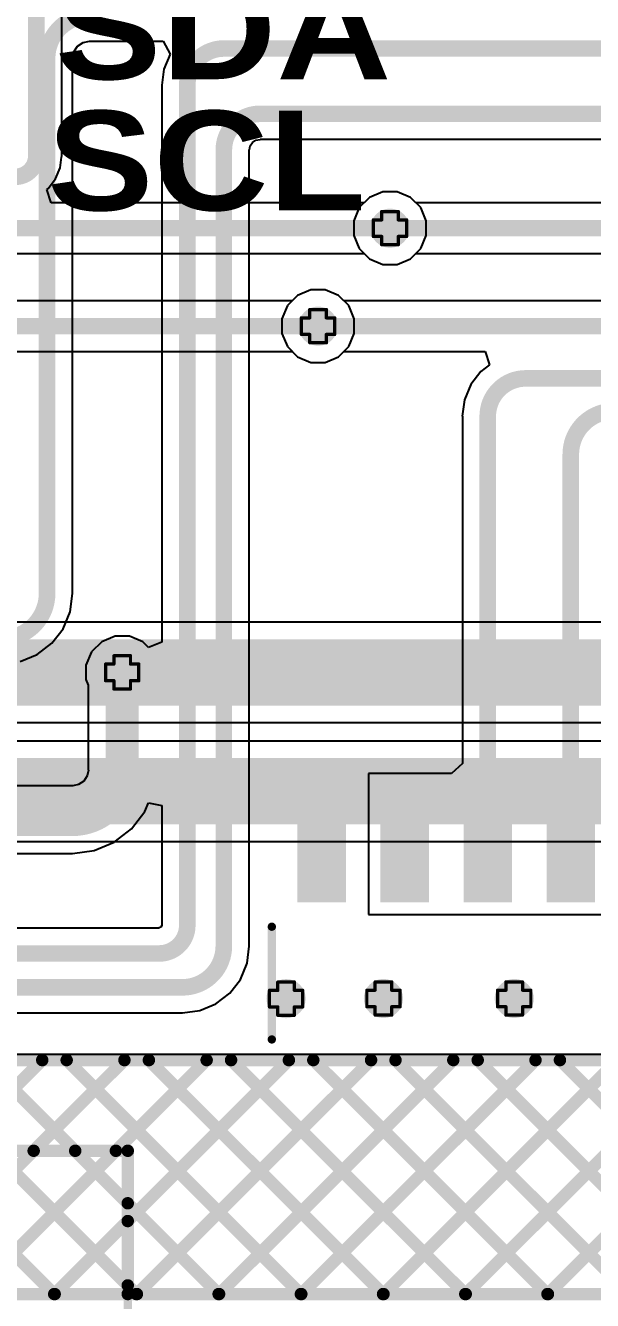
# Model space of a CAD drawing. Header units: inches. Extents: x -0.1 to 10.2, y 0 to 6.5.
# Drawn here: x 1.536 to 1.878, y 2.83 to 3.599 of the extents above; entities that cross this region are included whole.
import ezdxf

# ---------------------------------------------------------------- set-up
doc = ezdxf.new("R2010")
doc.units = ezdxf.units.IN
doc.header["$MEASUREMENT"] = 0
for name, color, linetype in [('Bottom Layer', 5, 'Continuous'), ('Bottom Overlay', 54, 'Continuous'), ('Drill Drawing', 1, 'Continuous'), ('Top Layer', 1, 'Continuous'), ('Top Overlay', 2, 'Continuous'), ('Top Paste', 8, 'Continuous'), ('Top Solder', 216, 'Continuous'), ('Via Holes', 16, 'Continuous')]:
    doc.layers.add(name, color=color, linetype=linetype)
doc.styles.add('Arial Black_Bold', font='', dxfattribs={"height": 0.2})
doc.styles.get('Arial Black_Bold').set_extended_font_data('Arial Black', bold=True)

# ---------------------------------------------------------------- blocks, each defined once
blk = doc.blocks.new('SOIC_16_300____12')
at = {"layer": 'Top Layer'}
for points in [[(-0.22441, -0.01319), (-0.15945, -0.01319), (-0.15945, -0.03681), (-0.22441, -0.03681)], [(-0.22441, -0.06319), (-0.15945, -0.06319), (-0.15945, -0.08681), (-0.22441, -0.08681)], [(-0.22441, -0.11319), (-0.15945, -0.11319), (-0.15945, -0.13681), (-0.22441, -0.13681)], [(-0.22441, -0.16319), (-0.15945, -0.16319), (-0.15945, -0.18681), (-0.22441, -0.18681)]]:
    blk.add_hatch(color=1, dxfattribs=at).paths.add_polyline_path(points)
at = {"layer": 'Top Paste'}
for points in [[(-0.22441, -0.01319), (-0.15945, -0.01319), (-0.15945, -0.03681), (-0.22441, -0.03681)], [(-0.22441, -0.06319), (-0.15945, -0.06319), (-0.15945, -0.08681), (-0.22441, -0.08681)], [(-0.22441, -0.11319), (-0.15945, -0.11319), (-0.15945, -0.13681), (-0.22441, -0.13681)], [(-0.22441, -0.16319), (-0.15945, -0.16319), (-0.15945, -0.18681), (-0.22441, -0.18681)]]:
    blk.add_hatch(color=8, dxfattribs=at).paths.add_polyline_path(points)
at = {"layer": 'Top Solder'}
for points in [[(-0.22717, -0.01043), (-0.15669, -0.01043), (-0.15669, -0.03957), (-0.22717, -0.03957)], [(-0.22717, -0.06043), (-0.15669, -0.06043), (-0.15669, -0.08957), (-0.22717, -0.08957)], [(-0.22717, -0.11043), (-0.15669, -0.11043), (-0.15669, -0.13957), (-0.22717, -0.13957)], [(-0.22717, -0.16043), (-0.15669, -0.16043), (-0.15669, -0.18957), (-0.22717, -0.18957)]]:
    blk.add_hatch(color=216, dxfattribs=at).paths.add_polyline_path(points)
blk = doc.blocks.new('X9555WV_2_12_6TV01_B_56')
at = {"layer": 'Bottom Overlay'}
for points in [[(-0.755, -0.188, 0.005, 0.005, 0), (-0.755, 0.17323, 0.005, 0.005, 0)], [(0.755, 0.17323, 0.005, 0.005, 0), (-0.755, 0.17323, 0.005, 0.005, 0)]]:
    blk.add_lwpolyline(points, format="xyseb", dxfattribs=at)
blk.add_lwpolyline([(-0.75625, 0.17323, 0.0025, 0.0025, 1), (-0.75375, 0.17323, 0.0025, 0.0025, 1)], format="xyseb", close=True, dxfattribs=at)
blk.add_lwpolyline([(-0.75625, 0.17323, 0.0025, 0.0025, 1), (-0.75375, 0.17323, 0.0025, 0.0025, 1)], format="xyseb", close=True, dxfattribs=at)

msp = doc.modelspace()

# ---------------------------------------------------------------- hatches: boundary and pattern name
at = {"layer": 'Bottom Layer'}
h = msp.add_hatch(color=5, dxfattribs=at)
edge = h.paths.add_edge_path()
edge.add_arc((1.75591, 3.47638), 0.01181, 0, 360)
h = msp.add_hatch(color=5, dxfattribs=at)
edge = h.paths.add_edge_path()
edge.add_arc((1.7126, 3.41732), 0.01181, 0, 360)
h = msp.add_hatch(color=5, dxfattribs=at)
edge = h.paths.add_edge_path()
edge.add_arc((1.59468, 3.20866), 0.01181, 0, 360)
h = msp.add_hatch(color=5, dxfattribs=at)
edge = h.paths.add_edge_path()
edge.add_arc((1.69336, 3.01204), 0.01181, 0, 360)
h = msp.add_hatch(color=5, dxfattribs=at)
edge = h.paths.add_edge_path()
edge.add_arc((1.75197, 3.01213), 0.01181, 0, 360)
h = msp.add_hatch(color=5, dxfattribs=at)
edge = h.paths.add_edge_path()
edge.add_arc((1.83071, 3.01213), 0.01181, 0, 360)
at = {"layer": 'Top Layer'}
h = msp.add_hatch(color=1, dxfattribs=at)
edge = h.paths.add_edge_path()
edge.add_arc((1.75591, 3.47638), 0.01181, 0, 360)
h = msp.add_hatch(color=1, dxfattribs=at)
edge = h.paths.add_edge_path()
edge.add_arc((1.7126, 3.41732), 0.01181, 0, 360)
h = msp.add_hatch(color=1, dxfattribs=at)
edge = h.paths.add_edge_path()
edge.add_arc((1.59468, 3.20866), 0.01181, 0, 360)
h = msp.add_hatch(color=1, dxfattribs=at)
edge = h.paths.add_edge_path()
edge.add_arc((1.69336, 3.01204), 0.01181, 0, 360)
h = msp.add_hatch(color=1, dxfattribs=at)
edge = h.paths.add_edge_path()
edge.add_arc((1.75197, 3.01213), 0.01181, 0, 360)
h = msp.add_hatch(color=1, dxfattribs=at)
edge = h.paths.add_edge_path()
edge.add_arc((1.83071, 3.01213), 0.01181, 0, 360)
at = {"layer": 'Via Holes'}
h = msp.add_hatch(color=7, dxfattribs=at)
edge = h.paths.add_edge_path()
edge.add_arc((1.75591, 3.47638), 0.00591, 0, 360)
h = msp.add_hatch(color=7, dxfattribs=at)
edge = h.paths.add_edge_path()
edge.add_arc((1.7126, 3.41732), 0.00591, 0, 360)
h = msp.add_hatch(color=7, dxfattribs=at)
edge = h.paths.add_edge_path()
edge.add_arc((1.59468, 3.20866), 0.00591, 0, 360)
h = msp.add_hatch(color=7, dxfattribs=at)
edge = h.paths.add_edge_path()
edge.add_arc((1.69336, 3.01204), 0.00591, 0, 360)
h = msp.add_hatch(color=7, dxfattribs=at)
edge = h.paths.add_edge_path()
edge.add_arc((1.75197, 3.01213), 0.00591, 0, 360)
h = msp.add_hatch(color=7, dxfattribs=at)
edge = h.paths.add_edge_path()
edge.add_arc((1.83071, 3.01213), 0.00591, 0, 360)

# ---------------------------------------------------------------- linework, layer by layer
at = {"layer": 'Bottom Layer'}
for p, q in [((1.55829, 3.52), (1.55829, 3.70835)), ((1.55813, 3.51918), (1.55829, 3.52)), ((1.5545, 3.50604), (1.55729, 3.51277)), ((1.55729, 3.51277), (1.55813, 3.51918)), ((1.55006, 3.50026), (1.5545, 3.50604)), ((1.5493, 3.49967), (1.55006, 3.50026)), ((1.55201, 3.49167), (1.5493, 3.49967)), ((1.75157, 3.49819), (1.74355, 3.49487)), ((1.76024, 3.49819), (1.75157, 3.49819)), ((1.76826, 3.49487), (1.76024, 3.49819)), ((1.74035, 3.49167), (1.55201, 3.49167)), ((1.74355, 3.49487), (1.74035, 3.49167)), ((1.7744, 3.48873), (1.76826, 3.49487)), ((1.77772, 3.48072), (1.7744, 3.48873)), ((1.77772, 3.47204), (1.77772, 3.48072)), ((1.7744, 3.46402), (1.77772, 3.47204)), ((1.47348, 3.46108), (1.74035, 3.46108)), ((1.74035, 3.46108), (1.74355, 3.45789)), ((1.74355, 3.45789), (1.75157, 3.45457)), ((1.76024, 3.45457), (1.76826, 3.45789)), ((1.76826, 3.45789), (1.7744, 3.46402)), ((1.75157, 3.45457), (1.76024, 3.45457)), ((1.70024, 3.43581), (1.69705, 3.43262)), ((1.70826, 3.43913), (1.70024, 3.43581)), ((1.71694, 3.43913), (1.70826, 3.43913)), ((1.72495, 3.43581), (1.71694, 3.43913)), ((1.73109, 3.42968), (1.72495, 3.43581)), ((1.69705, 3.43262), (1.42892, 3.43262)), ((1.73441, 3.42166), (1.73109, 3.42968)), ((1.73441, 3.41298), (1.73441, 3.42166)), ((1.73109, 3.40497), (1.73441, 3.41298)), ((1.72495, 3.39883), (1.73109, 3.40497)), ((1.42892, 3.40203), (1.69705, 3.40203)), ((1.69705, 3.40203), (1.70024, 3.39883)), ((1.70024, 3.39883), (1.70826, 3.39551)), ((1.71694, 3.39551), (1.72495, 3.39883)), ((1.70826, 3.39551), (1.71694, 3.39551)), ((2.16685, 3.23892), (1.43035, 3.23892)), ((1.43035, 3.1784), (2.14567, 3.1784)), ((4.54456, 3.16726), (1.15923, 3.16726)), ((1.15923, 3.10674), (4.54456, 3.10674)), ((4.54592, 2.97828), (0.01529, 2.97828))]:
    msp.add_line(p, q, dxfattribs=at)
for points in [[(1.543, 3.52, 0.01, 0.01, 0), (1.543, 3.71403, 0.01, 0.01, 0)], [(1.543, 3.52, 0.01, 0.01, -0.414214), (1.53032, 3.50732, 0.01, 0.01, 0)], [(1.47348, 3.47638, 0.01, 0.01, 0), (1.75591, 3.47638, 0.01, 0.01, 0)], [(1.42892, 3.41732, 0.01, 0.01, 0), (1.7126, 3.41732, 0.01, 0.01, 0)], [(1.43035, 3.20866, 0.04, 0.04, 0), (1.59468, 3.20866, 0.04, 0.04, 0)], [(1.59468, 3.20866, 0.04, 0.04, 0), (2.11661, 3.20866, 0.04, 0.04, 0)], [(1.15923, 3.137, 0.04, 0.04, 0), (4.54456, 3.137, 0.04, 0.04, 0)]]:
    msp.add_lwpolyline(points, format="xyseb", dxfattribs=at)
for points in [[(1.5405, 3.52, 0.005, 0.005, 1), (1.5455, 3.52, 0.005, 0.005, 1)], [(1.5405, 3.52, 0.005, 0.005, 1), (1.5455, 3.52, 0.005, 0.005, 1)], [(1.75341, 3.47638, 0.005, 0.005, 1), (1.75841, 3.47638, 0.005, 0.005, 1)], [(1.7101, 3.41732, 0.005, 0.005, 1), (1.7151, 3.41732, 0.005, 0.005, 1)], [(1.58468, 3.20866, 0.02, 0.02, 1), (1.60468, 3.20866, 0.02, 0.02, 1)], [(1.58468, 3.20866, 0.02, 0.02, 1), (1.60468, 3.20866, 0.02, 0.02, 1)]]:
    msp.add_lwpolyline(points, format="xyseb", close=True, dxfattribs=at)
at = {"layer": 'Bottom Overlay'}
for points in [[(0.02014, 2.975, 0.0075, 0.0075, 0), (4.53992, 2.975, 0.0075, 0.0075, 0)], [(1.49189, 2.92035, 0.0075, 0.0075, 0), (1.54653, 2.975, 0.0075, 0.0075, 0)], [(1.51174, 2.975, 0.0075, 0.0075, 0), (1.56639, 2.92035, 0.0075, 0.0075, 0)], [(1.54138, 2.92035, 0.0075, 0.0075, 0), (1.59603, 2.975, 0.0075, 0.0075, 0)], [(1.56124, 2.975, 0.0075, 0.0075, 0), (1.70224, 2.834, 0.0075, 0.0075, 0)], [(1.59088, 2.92035, 0.0075, 0.0075, 0), (1.64553, 2.975, 0.0075, 0.0075, 0)], [(1.59803, 2.878, 0.0075, 0.0075, 0), (1.69502, 2.975, 0.0075, 0.0075, 0)], [(1.60352, 2.834, 0.0075, 0.0075, 0), (1.74452, 2.975, 0.0075, 0.0075, 0)], [(1.61074, 2.975, 0.0075, 0.0075, 0), (1.75174, 2.834, 0.0075, 0.0075, 0)], [(1.65302, 2.834, 0.0075, 0.0075, 0), (1.79402, 2.975, 0.0075, 0.0075, 0)], [(1.66024, 2.975, 0.0075, 0.0075, 0), (1.80124, 2.834, 0.0075, 0.0075, 0)], [(1.70252, 2.834, 0.0075, 0.0075, 0), (1.84352, 2.975, 0.0075, 0.0075, 0)], [(1.70973, 2.975, 0.0075, 0.0075, 0), (1.85073, 2.834, 0.0075, 0.0075, 0)], [(1.75201, 2.834, 0.0075, 0.0075, 0), (1.89301, 2.975, 0.0075, 0.0075, 0)], [(1.75923, 2.975, 0.0075, 0.0075, 0), (1.90023, 2.834, 0.0075, 0.0075, 0)], [(1.80151, 2.834, 0.0075, 0.0075, 0), (1.94251, 2.975, 0.0075, 0.0075, 0)], [(1.80873, 2.975, 0.0075, 0.0075, 0), (1.94973, 2.834, 0.0075, 0.0075, 0)], [(1.85101, 2.834, 0.0075, 0.0075, 0), (1.99201, 2.975, 0.0075, 0.0075, 0)], [(1.85823, 2.975, 0.0075, 0.0075, 0), (1.99923, 2.834, 0.0075, 0.0075, 0)], [(1.2368, 2.92035, 0.0075, 0.0075, 0), (1.59803, 2.92035, 0.0075, 0.0075, 0)], [(1.2368, 2.92035, 0.0075, 0.0075, 0), (1.59803, 2.92035, 0.0075, 0.0075, 0)], [(1.59803, 2.834, 0.0075, 0.0075, 0), (1.59803, 2.92035, 0.0075, 0.0075, 0)], [(1.59803, 2.834, 0.0075, 0.0075, 0), (1.59803, 2.92035, 0.0075, 0.0075, 0)], [(1.59803, 2.88872, 0.0075, 0.0075, 0), (1.65274, 2.834, 0.0075, 0.0075, 0)], [(1.59803, 2.83922, 0.0075, 0.0075, 0), (1.60325, 2.834, 0.0075, 0.0075, 0)], [(1.59803, 2.834, 0.0075, 0.0075, 0), (2.18168, 2.834, 0.0075, 0.0075, 0)]]:
    msp.add_lwpolyline(points, format="xyseb", dxfattribs=at)
for points in [[(1.54466, 2.975, 0.00375, 0.00375, 1), (1.54841, 2.975, 0.00375, 0.00375, 1)], [(1.55937, 2.975, 0.00375, 0.00375, 1), (1.56312, 2.975, 0.00375, 0.00375, 1)], [(1.59415, 2.975, 0.00375, 0.00375, 1), (1.5979, 2.975, 0.00375, 0.00375, 1)], [(1.60886, 2.975, 0.00375, 0.00375, 1), (1.61261, 2.975, 0.00375, 0.00375, 1)], [(1.64365, 2.975, 0.00375, 0.00375, 1), (1.6474, 2.975, 0.00375, 0.00375, 1)], [(1.65836, 2.975, 0.00375, 0.00375, 1), (1.66211, 2.975, 0.00375, 0.00375, 1)], [(1.69315, 2.975, 0.00375, 0.00375, 1), (1.6969, 2.975, 0.00375, 0.00375, 1)], [(1.70786, 2.975, 0.00375, 0.00375, 1), (1.71161, 2.975, 0.00375, 0.00375, 1)], [(1.74265, 2.975, 0.00375, 0.00375, 1), (1.7464, 2.975, 0.00375, 0.00375, 1)], [(1.75736, 2.975, 0.00375, 0.00375, 1), (1.76111, 2.975, 0.00375, 0.00375, 1)], [(1.79214, 2.975, 0.00375, 0.00375, 1), (1.79589, 2.975, 0.00375, 0.00375, 1)], [(1.80685, 2.975, 0.00375, 0.00375, 1), (1.8106, 2.975, 0.00375, 0.00375, 1)], [(1.84164, 2.975, 0.00375, 0.00375, 1), (1.84539, 2.975, 0.00375, 0.00375, 1)], [(1.85635, 2.975, 0.00375, 0.00375, 1), (1.8601, 2.975, 0.00375, 0.00375, 1)], [(1.53951, 2.92035, 0.00375, 0.00375, 1), (1.54326, 2.92035, 0.00375, 0.00375, 1)], [(1.56452, 2.92035, 0.00375, 0.00375, 1), (1.56827, 2.92035, 0.00375, 0.00375, 1)], [(1.58901, 2.92035, 0.00375, 0.00375, 1), (1.59276, 2.92035, 0.00375, 0.00375, 1)], [(1.59615, 2.92035, 0.00375, 0.00375, 1), (1.5999, 2.92035, 0.00375, 0.00375, 1)], [(1.59615, 2.92035, 0.00375, 0.00375, 1), (1.5999, 2.92035, 0.00375, 0.00375, 1)], [(1.59615, 2.92035, 0.00375, 0.00375, 1), (1.5999, 2.92035, 0.00375, 0.00375, 1)], [(1.59615, 2.92035, 0.00375, 0.00375, 1), (1.5999, 2.92035, 0.00375, 0.00375, 1)], [(1.59615, 2.88872, 0.00375, 0.00375, 1), (1.5999, 2.88872, 0.00375, 0.00375, 1)], [(1.59615, 2.878, 0.00375, 0.00375, 1), (1.5999, 2.878, 0.00375, 0.00375, 1)], [(1.59615, 2.83922, 0.00375, 0.00375, 1), (1.5999, 2.83922, 0.00375, 0.00375, 1)], [(1.59615, 2.834, 0.00375, 0.00375, 1), (1.5999, 2.834, 0.00375, 0.00375, 1)], [(1.59615, 2.834, 0.00375, 0.00375, 1), (1.5999, 2.834, 0.00375, 0.00375, 1)], [(1.59615, 2.834, 0.00375, 0.00375, 1), (1.5999, 2.834, 0.00375, 0.00375, 1)], [(1.60137, 2.834, 0.00375, 0.00375, 1), (1.60512, 2.834, 0.00375, 0.00375, 1)], [(1.60165, 2.834, 0.00375, 0.00375, 1), (1.6054, 2.834, 0.00375, 0.00375, 1)], [(1.65087, 2.834, 0.00375, 0.00375, 1), (1.65462, 2.834, 0.00375, 0.00375, 1)], [(1.65114, 2.834, 0.00375, 0.00375, 1), (1.65489, 2.834, 0.00375, 0.00375, 1)], [(1.70037, 2.834, 0.00375, 0.00375, 1), (1.70412, 2.834, 0.00375, 0.00375, 1)], [(1.70064, 2.834, 0.00375, 0.00375, 1), (1.70439, 2.834, 0.00375, 0.00375, 1)], [(1.74986, 2.834, 0.00375, 0.00375, 1), (1.75361, 2.834, 0.00375, 0.00375, 1)], [(1.75014, 2.834, 0.00375, 0.00375, 1), (1.75389, 2.834, 0.00375, 0.00375, 1)], [(1.79936, 2.834, 0.00375, 0.00375, 1), (1.80311, 2.834, 0.00375, 0.00375, 1)], [(1.79964, 2.834, 0.00375, 0.00375, 1), (1.80339, 2.834, 0.00375, 0.00375, 1)], [(1.84886, 2.834, 0.00375, 0.00375, 1), (1.85261, 2.834, 0.00375, 0.00375, 1)], [(1.84913, 2.834, 0.00375, 0.00375, 1), (1.85288, 2.834, 0.00375, 0.00375, 1)]]:
    msp.add_lwpolyline(points, format="xyseb", close=True, dxfattribs=at)
at = {"layer": 'Drill Drawing'}
for points in [[(1.74591, 3.47138, 0.002, 0.002, 0), (1.74591, 3.48138, 0.002, 0.002, 0)], [(1.74591, 3.48138, 0.002, 0.002, 0), (1.75091, 3.48138, 0.002, 0.002, 0)], [(1.75091, 3.48138, 0.002, 0.002, 0), (1.75091, 3.48638, 0.002, 0.002, 0)], [(1.75091, 3.48638, 0.002, 0.002, 0), (1.76091, 3.48638, 0.002, 0.002, 0)], [(1.76091, 3.48138, 0.002, 0.002, 0), (1.76091, 3.48638, 0.002, 0.002, 0)], [(1.76091, 3.48138, 0.002, 0.002, 0), (1.76591, 3.48138, 0.002, 0.002, 0)], [(1.76591, 3.47138, 0.002, 0.002, 0), (1.76591, 3.48138, 0.002, 0.002, 0)], [(1.74591, 3.47138, 0.002, 0.002, 0), (1.75091, 3.47138, 0.002, 0.002, 0)], [(1.75091, 3.46638, 0.002, 0.002, 0), (1.75091, 3.47138, 0.002, 0.002, 0)], [(1.75091, 3.46638, 0.002, 0.002, 0), (1.76091, 3.46638, 0.002, 0.002, 0)], [(1.76091, 3.47138, 0.002, 0.002, 0), (1.76591, 3.47138, 0.002, 0.002, 0)], [(1.76091, 3.46638, 0.002, 0.002, 0), (1.76091, 3.47138, 0.002, 0.002, 0)], [(1.7076, 3.42232, 0.002, 0.002, 0), (1.7076, 3.42732, 0.002, 0.002, 0)], [(1.7076, 3.42732, 0.002, 0.002, 0), (1.7176, 3.42732, 0.002, 0.002, 0)], [(1.7176, 3.42232, 0.002, 0.002, 0), (1.7176, 3.42732, 0.002, 0.002, 0)], [(1.7026, 3.41232, 0.002, 0.002, 0), (1.7026, 3.42232, 0.002, 0.002, 0)], [(1.7026, 3.42232, 0.002, 0.002, 0), (1.7076, 3.42232, 0.002, 0.002, 0)], [(1.7176, 3.42232, 0.002, 0.002, 0), (1.7226, 3.42232, 0.002, 0.002, 0)], [(1.7226, 3.41232, 0.002, 0.002, 0), (1.7226, 3.42232, 0.002, 0.002, 0)], [(1.7026, 3.41232, 0.002, 0.002, 0), (1.7076, 3.41232, 0.002, 0.002, 0)], [(1.7076, 3.40732, 0.002, 0.002, 0), (1.7076, 3.41232, 0.002, 0.002, 0)], [(1.7176, 3.41232, 0.002, 0.002, 0), (1.7226, 3.41232, 0.002, 0.002, 0)], [(1.7176, 3.40732, 0.002, 0.002, 0), (1.7176, 3.41232, 0.002, 0.002, 0)], [(1.7076, 3.40732, 0.002, 0.002, 0), (1.7176, 3.40732, 0.002, 0.002, 0)], [(1.58968, 3.21366, 0.002, 0.002, 0), (1.58968, 3.21866, 0.002, 0.002, 0)], [(1.58968, 3.21866, 0.002, 0.002, 0), (1.59968, 3.21866, 0.002, 0.002, 0)], [(1.59968, 3.21366, 0.002, 0.002, 0), (1.59968, 3.21866, 0.002, 0.002, 0)], [(1.58468, 3.20366, 0.002, 0.002, 0), (1.58468, 3.21366, 0.002, 0.002, 0)], [(1.58468, 3.21366, 0.002, 0.002, 0), (1.58968, 3.21366, 0.002, 0.002, 0)], [(1.59968, 3.21366, 0.002, 0.002, 0), (1.60468, 3.21366, 0.002, 0.002, 0)], [(1.60468, 3.20366, 0.002, 0.002, 0), (1.60468, 3.21366, 0.002, 0.002, 0)], [(1.58468, 3.20366, 0.002, 0.002, 0), (1.58968, 3.20366, 0.002, 0.002, 0)], [(1.58968, 3.19866, 0.002, 0.002, 0), (1.58968, 3.20366, 0.002, 0.002, 0)], [(1.59968, 3.20366, 0.002, 0.002, 0), (1.60468, 3.20366, 0.002, 0.002, 0)], [(1.59968, 3.19866, 0.002, 0.002, 0), (1.59968, 3.20366, 0.002, 0.002, 0)], [(1.58968, 3.19866, 0.002, 0.002, 0), (1.59968, 3.19866, 0.002, 0.002, 0)], [(1.68836, 3.01704, 0.002, 0.002, 0), (1.68836, 3.02204, 0.002, 0.002, 0)], [(1.68836, 3.02204, 0.002, 0.002, 0), (1.69836, 3.02204, 0.002, 0.002, 0)], [(1.69836, 3.01704, 0.002, 0.002, 0), (1.69836, 3.02204, 0.002, 0.002, 0)], [(1.74697, 3.01713, 0.002, 0.002, 0), (1.74697, 3.02213, 0.002, 0.002, 0)], [(1.74697, 3.02213, 0.002, 0.002, 0), (1.75697, 3.02213, 0.002, 0.002, 0)], [(1.75697, 3.01713, 0.002, 0.002, 0), (1.75697, 3.02213, 0.002, 0.002, 0)], [(1.82571, 3.01713, 0.002, 0.002, 0), (1.82571, 3.02213, 0.002, 0.002, 0)], [(1.82571, 3.02213, 0.002, 0.002, 0), (1.83571, 3.02213, 0.002, 0.002, 0)], [(1.83571, 3.01713, 0.002, 0.002, 0), (1.83571, 3.02213, 0.002, 0.002, 0)], [(1.68336, 3.00704, 0.002, 0.002, 0), (1.68336, 3.01704, 0.002, 0.002, 0)], [(1.68336, 3.01704, 0.002, 0.002, 0), (1.68836, 3.01704, 0.002, 0.002, 0)], [(1.69836, 3.01704, 0.002, 0.002, 0), (1.70336, 3.01704, 0.002, 0.002, 0)], [(1.70336, 3.00704, 0.002, 0.002, 0), (1.70336, 3.01704, 0.002, 0.002, 0)], [(1.74197, 3.00713, 0.002, 0.002, 0), (1.74197, 3.01713, 0.002, 0.002, 0)], [(1.74197, 3.01713, 0.002, 0.002, 0), (1.74697, 3.01713, 0.002, 0.002, 0)], [(1.75697, 3.01713, 0.002, 0.002, 0), (1.76197, 3.01713, 0.002, 0.002, 0)], [(1.76197, 3.00713, 0.002, 0.002, 0), (1.76197, 3.01713, 0.002, 0.002, 0)], [(1.82071, 3.00713, 0.002, 0.002, 0), (1.82071, 3.01713, 0.002, 0.002, 0)], [(1.82071, 3.01713, 0.002, 0.002, 0), (1.82571, 3.01713, 0.002, 0.002, 0)], [(1.83571, 3.01713, 0.002, 0.002, 0), (1.84071, 3.01713, 0.002, 0.002, 0)], [(1.84071, 3.00713, 0.002, 0.002, 0), (1.84071, 3.01713, 0.002, 0.002, 0)], [(1.68336, 3.00704, 0.002, 0.002, 0), (1.68836, 3.00704, 0.002, 0.002, 0)], [(1.68836, 3.00204, 0.002, 0.002, 0), (1.68836, 3.00704, 0.002, 0.002, 0)], [(1.69836, 3.00704, 0.002, 0.002, 0), (1.70336, 3.00704, 0.002, 0.002, 0)], [(1.69836, 3.00204, 0.002, 0.002, 0), (1.69836, 3.00704, 0.002, 0.002, 0)], [(1.74197, 3.00713, 0.002, 0.002, 0), (1.74697, 3.00713, 0.002, 0.002, 0)], [(1.74697, 3.00213, 0.002, 0.002, 0), (1.74697, 3.00713, 0.002, 0.002, 0)], [(1.75697, 3.00713, 0.002, 0.002, 0), (1.76197, 3.00713, 0.002, 0.002, 0)], [(1.75697, 3.00213, 0.002, 0.002, 0), (1.75697, 3.00713, 0.002, 0.002, 0)], [(1.82071, 3.00713, 0.002, 0.002, 0), (1.82571, 3.00713, 0.002, 0.002, 0)], [(1.82571, 3.00213, 0.002, 0.002, 0), (1.82571, 3.00713, 0.002, 0.002, 0)], [(1.83571, 3.00713, 0.002, 0.002, 0), (1.84071, 3.00713, 0.002, 0.002, 0)], [(1.83571, 3.00213, 0.002, 0.002, 0), (1.83571, 3.00713, 0.002, 0.002, 0)], [(1.68836, 3.00204, 0.002, 0.002, 0), (1.69836, 3.00204, 0.002, 0.002, 0)], [(1.74697, 3.00213, 0.002, 0.002, 0), (1.75697, 3.00213, 0.002, 0.002, 0)], [(1.82571, 3.00213, 0.002, 0.002, 0), (1.83571, 3.00213, 0.002, 0.002, 0)]]:
    msp.add_lwpolyline(points, format="xyseb", dxfattribs=at)
for points in [[(1.74541, 3.48138, 0.001, 0.001, 1), (1.74641, 3.48138, 0.001, 0.001, 1)], [(1.74541, 3.48138, 0.001, 0.001, 1), (1.74641, 3.48138, 0.001, 0.001, 1)], [(1.75041, 3.48638, 0.001, 0.001, 1), (1.75141, 3.48638, 0.001, 0.001, 1)], [(1.75041, 3.48638, 0.001, 0.001, 1), (1.75141, 3.48638, 0.001, 0.001, 1)], [(1.75041, 3.48138, 0.001, 0.001, 1), (1.75141, 3.48138, 0.001, 0.001, 1)], [(1.75041, 3.48138, 0.001, 0.001, 1), (1.75141, 3.48138, 0.001, 0.001, 1)], [(1.76041, 3.48638, 0.001, 0.001, 1), (1.76141, 3.48638, 0.001, 0.001, 1)], [(1.76041, 3.48638, 0.001, 0.001, 1), (1.76141, 3.48638, 0.001, 0.001, 1)], [(1.76041, 3.48138, 0.001, 0.001, 1), (1.76141, 3.48138, 0.001, 0.001, 1)], [(1.76041, 3.48138, 0.001, 0.001, 1), (1.76141, 3.48138, 0.001, 0.001, 1)], [(1.76541, 3.48138, 0.001, 0.001, 1), (1.76641, 3.48138, 0.001, 0.001, 1)], [(1.76541, 3.48138, 0.001, 0.001, 1), (1.76641, 3.48138, 0.001, 0.001, 1)], [(1.74541, 3.47138, 0.001, 0.001, 1), (1.74641, 3.47138, 0.001, 0.001, 1)], [(1.74541, 3.47138, 0.001, 0.001, 1), (1.74641, 3.47138, 0.001, 0.001, 1)], [(1.75041, 3.47138, 0.001, 0.001, 1), (1.75141, 3.47138, 0.001, 0.001, 1)], [(1.75041, 3.47138, 0.001, 0.001, 1), (1.75141, 3.47138, 0.001, 0.001, 1)], [(1.75041, 3.46638, 0.001, 0.001, 1), (1.75141, 3.46638, 0.001, 0.001, 1)], [(1.75041, 3.46638, 0.001, 0.001, 1), (1.75141, 3.46638, 0.001, 0.001, 1)], [(1.76041, 3.47138, 0.001, 0.001, 1), (1.76141, 3.47138, 0.001, 0.001, 1)], [(1.76041, 3.47138, 0.001, 0.001, 1), (1.76141, 3.47138, 0.001, 0.001, 1)], [(1.76041, 3.46638, 0.001, 0.001, 1), (1.76141, 3.46638, 0.001, 0.001, 1)], [(1.76041, 3.46638, 0.001, 0.001, 1), (1.76141, 3.46638, 0.001, 0.001, 1)], [(1.76541, 3.47138, 0.001, 0.001, 1), (1.76641, 3.47138, 0.001, 0.001, 1)], [(1.76541, 3.47138, 0.001, 0.001, 1), (1.76641, 3.47138, 0.001, 0.001, 1)], [(1.7071, 3.42732, 0.001, 0.001, 1), (1.7081, 3.42732, 0.001, 0.001, 1)], [(1.7071, 3.42732, 0.001, 0.001, 1), (1.7081, 3.42732, 0.001, 0.001, 1)], [(1.7171, 3.42732, 0.001, 0.001, 1), (1.7181, 3.42732, 0.001, 0.001, 1)], [(1.7171, 3.42732, 0.001, 0.001, 1), (1.7181, 3.42732, 0.001, 0.001, 1)], [(1.7021, 3.42232, 0.001, 0.001, 1), (1.7031, 3.42232, 0.001, 0.001, 1)], [(1.7021, 3.42232, 0.001, 0.001, 1), (1.7031, 3.42232, 0.001, 0.001, 1)], [(1.7071, 3.42232, 0.001, 0.001, 1), (1.7081, 3.42232, 0.001, 0.001, 1)], [(1.7071, 3.42232, 0.001, 0.001, 1), (1.7081, 3.42232, 0.001, 0.001, 1)], [(1.7171, 3.42232, 0.001, 0.001, 1), (1.7181, 3.42232, 0.001, 0.001, 1)], [(1.7171, 3.42232, 0.001, 0.001, 1), (1.7181, 3.42232, 0.001, 0.001, 1)], [(1.7221, 3.42232, 0.001, 0.001, 1), (1.7231, 3.42232, 0.001, 0.001, 1)], [(1.7221, 3.42232, 0.001, 0.001, 1), (1.7231, 3.42232, 0.001, 0.001, 1)], [(1.7021, 3.41232, 0.001, 0.001, 1), (1.7031, 3.41232, 0.001, 0.001, 1)], [(1.7021, 3.41232, 0.001, 0.001, 1), (1.7031, 3.41232, 0.001, 0.001, 1)], [(1.7071, 3.41232, 0.001, 0.001, 1), (1.7081, 3.41232, 0.001, 0.001, 1)], [(1.7071, 3.41232, 0.001, 0.001, 1), (1.7081, 3.41232, 0.001, 0.001, 1)], [(1.7171, 3.41232, 0.001, 0.001, 1), (1.7181, 3.41232, 0.001, 0.001, 1)], [(1.7171, 3.41232, 0.001, 0.001, 1), (1.7181, 3.41232, 0.001, 0.001, 1)], [(1.7221, 3.41232, 0.001, 0.001, 1), (1.7231, 3.41232, 0.001, 0.001, 1)], [(1.7221, 3.41232, 0.001, 0.001, 1), (1.7231, 3.41232, 0.001, 0.001, 1)], [(1.7071, 3.40732, 0.001, 0.001, 1), (1.7081, 3.40732, 0.001, 0.001, 1)], [(1.7071, 3.40732, 0.001, 0.001, 1), (1.7081, 3.40732, 0.001, 0.001, 1)], [(1.7171, 3.40732, 0.001, 0.001, 1), (1.7181, 3.40732, 0.001, 0.001, 1)], [(1.7171, 3.40732, 0.001, 0.001, 1), (1.7181, 3.40732, 0.001, 0.001, 1)], [(1.58918, 3.21866, 0.001, 0.001, 1), (1.59018, 3.21866, 0.001, 0.001, 1)], [(1.58918, 3.21866, 0.001, 0.001, 1), (1.59018, 3.21866, 0.001, 0.001, 1)], [(1.59918, 3.21866, 0.001, 0.001, 1), (1.60018, 3.21866, 0.001, 0.001, 1)], [(1.59918, 3.21866, 0.001, 0.001, 1), (1.60018, 3.21866, 0.001, 0.001, 1)], [(1.58418, 3.21366, 0.001, 0.001, 1), (1.58518, 3.21366, 0.001, 0.001, 1)], [(1.58418, 3.21366, 0.001, 0.001, 1), (1.58518, 3.21366, 0.001, 0.001, 1)], [(1.58918, 3.21366, 0.001, 0.001, 1), (1.59018, 3.21366, 0.001, 0.001, 1)], [(1.58918, 3.21366, 0.001, 0.001, 1), (1.59018, 3.21366, 0.001, 0.001, 1)], [(1.59918, 3.21366, 0.001, 0.001, 1), (1.60018, 3.21366, 0.001, 0.001, 1)], [(1.59918, 3.21366, 0.001, 0.001, 1), (1.60018, 3.21366, 0.001, 0.001, 1)], [(1.60418, 3.21366, 0.001, 0.001, 1), (1.60518, 3.21366, 0.001, 0.001, 1)], [(1.60418, 3.21366, 0.001, 0.001, 1), (1.60518, 3.21366, 0.001, 0.001, 1)], [(1.58418, 3.20366, 0.001, 0.001, 1), (1.58518, 3.20366, 0.001, 0.001, 1)], [(1.58418, 3.20366, 0.001, 0.001, 1), (1.58518, 3.20366, 0.001, 0.001, 1)], [(1.58918, 3.20366, 0.001, 0.001, 1), (1.59018, 3.20366, 0.001, 0.001, 1)], [(1.58918, 3.20366, 0.001, 0.001, 1), (1.59018, 3.20366, 0.001, 0.001, 1)], [(1.59918, 3.20366, 0.001, 0.001, 1), (1.60018, 3.20366, 0.001, 0.001, 1)], [(1.59918, 3.20366, 0.001, 0.001, 1), (1.60018, 3.20366, 0.001, 0.001, 1)], [(1.60418, 3.20366, 0.001, 0.001, 1), (1.60518, 3.20366, 0.001, 0.001, 1)], [(1.60418, 3.20366, 0.001, 0.001, 1), (1.60518, 3.20366, 0.001, 0.001, 1)], [(1.58918, 3.19866, 0.001, 0.001, 1), (1.59018, 3.19866, 0.001, 0.001, 1)], [(1.58918, 3.19866, 0.001, 0.001, 1), (1.59018, 3.19866, 0.001, 0.001, 1)], [(1.59918, 3.19866, 0.001, 0.001, 1), (1.60018, 3.19866, 0.001, 0.001, 1)], [(1.59918, 3.19866, 0.001, 0.001, 1), (1.60018, 3.19866, 0.001, 0.001, 1)], [(1.68786, 3.02204, 0.001, 0.001, 1), (1.68886, 3.02204, 0.001, 0.001, 1)], [(1.68786, 3.02204, 0.001, 0.001, 1), (1.68886, 3.02204, 0.001, 0.001, 1)], [(1.69786, 3.02204, 0.001, 0.001, 1), (1.69886, 3.02204, 0.001, 0.001, 1)], [(1.69786, 3.02204, 0.001, 0.001, 1), (1.69886, 3.02204, 0.001, 0.001, 1)], [(1.74647, 3.02213, 0.001, 0.001, 1), (1.74747, 3.02213, 0.001, 0.001, 1)], [(1.74647, 3.02213, 0.001, 0.001, 1), (1.74747, 3.02213, 0.001, 0.001, 1)], [(1.75647, 3.02213, 0.001, 0.001, 1), (1.75747, 3.02213, 0.001, 0.001, 1)], [(1.75647, 3.02213, 0.001, 0.001, 1), (1.75747, 3.02213, 0.001, 0.001, 1)], [(1.82521, 3.02213, 0.001, 0.001, 1), (1.82621, 3.02213, 0.001, 0.001, 1)], [(1.82521, 3.02213, 0.001, 0.001, 1), (1.82621, 3.02213, 0.001, 0.001, 1)], [(1.83521, 3.02213, 0.001, 0.001, 1), (1.83621, 3.02213, 0.001, 0.001, 1)], [(1.83521, 3.02213, 0.001, 0.001, 1), (1.83621, 3.02213, 0.001, 0.001, 1)], [(1.68286, 3.01704, 0.001, 0.001, 1), (1.68386, 3.01704, 0.001, 0.001, 1)], [(1.68286, 3.01704, 0.001, 0.001, 1), (1.68386, 3.01704, 0.001, 0.001, 1)], [(1.68786, 3.01704, 0.001, 0.001, 1), (1.68886, 3.01704, 0.001, 0.001, 1)], [(1.68786, 3.01704, 0.001, 0.001, 1), (1.68886, 3.01704, 0.001, 0.001, 1)], [(1.69786, 3.01704, 0.001, 0.001, 1), (1.69886, 3.01704, 0.001, 0.001, 1)], [(1.69786, 3.01704, 0.001, 0.001, 1), (1.69886, 3.01704, 0.001, 0.001, 1)], [(1.70286, 3.01704, 0.001, 0.001, 1), (1.70386, 3.01704, 0.001, 0.001, 1)], [(1.70286, 3.01704, 0.001, 0.001, 1), (1.70386, 3.01704, 0.001, 0.001, 1)], [(1.74147, 3.01713, 0.001, 0.001, 1), (1.74247, 3.01713, 0.001, 0.001, 1)], [(1.74147, 3.01713, 0.001, 0.001, 1), (1.74247, 3.01713, 0.001, 0.001, 1)], [(1.74647, 3.01713, 0.001, 0.001, 1), (1.74747, 3.01713, 0.001, 0.001, 1)], [(1.74647, 3.01713, 0.001, 0.001, 1), (1.74747, 3.01713, 0.001, 0.001, 1)], [(1.75647, 3.01713, 0.001, 0.001, 1), (1.75747, 3.01713, 0.001, 0.001, 1)], [(1.75647, 3.01713, 0.001, 0.001, 1), (1.75747, 3.01713, 0.001, 0.001, 1)], [(1.76147, 3.01713, 0.001, 0.001, 1), (1.76247, 3.01713, 0.001, 0.001, 1)], [(1.76147, 3.01713, 0.001, 0.001, 1), (1.76247, 3.01713, 0.001, 0.001, 1)], [(1.82021, 3.01713, 0.001, 0.001, 1), (1.82121, 3.01713, 0.001, 0.001, 1)], [(1.82021, 3.01713, 0.001, 0.001, 1), (1.82121, 3.01713, 0.001, 0.001, 1)], [(1.82521, 3.01713, 0.001, 0.001, 1), (1.82621, 3.01713, 0.001, 0.001, 1)], [(1.82521, 3.01713, 0.001, 0.001, 1), (1.82621, 3.01713, 0.001, 0.001, 1)], [(1.83521, 3.01713, 0.001, 0.001, 1), (1.83621, 3.01713, 0.001, 0.001, 1)], [(1.83521, 3.01713, 0.001, 0.001, 1), (1.83621, 3.01713, 0.001, 0.001, 1)], [(1.84021, 3.01713, 0.001, 0.001, 1), (1.84121, 3.01713, 0.001, 0.001, 1)], [(1.84021, 3.01713, 0.001, 0.001, 1), (1.84121, 3.01713, 0.001, 0.001, 1)], [(1.68286, 3.00704, 0.001, 0.001, 1), (1.68386, 3.00704, 0.001, 0.001, 1)], [(1.68286, 3.00704, 0.001, 0.001, 1), (1.68386, 3.00704, 0.001, 0.001, 1)], [(1.68786, 3.00704, 0.001, 0.001, 1), (1.68886, 3.00704, 0.001, 0.001, 1)], [(1.68786, 3.00704, 0.001, 0.001, 1), (1.68886, 3.00704, 0.001, 0.001, 1)], [(1.69786, 3.00704, 0.001, 0.001, 1), (1.69886, 3.00704, 0.001, 0.001, 1)], [(1.69786, 3.00704, 0.001, 0.001, 1), (1.69886, 3.00704, 0.001, 0.001, 1)], [(1.70286, 3.00704, 0.001, 0.001, 1), (1.70386, 3.00704, 0.001, 0.001, 1)], [(1.70286, 3.00704, 0.001, 0.001, 1), (1.70386, 3.00704, 0.001, 0.001, 1)], [(1.74147, 3.00713, 0.001, 0.001, 1), (1.74247, 3.00713, 0.001, 0.001, 1)], [(1.74147, 3.00713, 0.001, 0.001, 1), (1.74247, 3.00713, 0.001, 0.001, 1)], [(1.74647, 3.00713, 0.001, 0.001, 1), (1.74747, 3.00713, 0.001, 0.001, 1)], [(1.74647, 3.00713, 0.001, 0.001, 1), (1.74747, 3.00713, 0.001, 0.001, 1)], [(1.75647, 3.00713, 0.001, 0.001, 1), (1.75747, 3.00713, 0.001, 0.001, 1)], [(1.75647, 3.00713, 0.001, 0.001, 1), (1.75747, 3.00713, 0.001, 0.001, 1)], [(1.76147, 3.00713, 0.001, 0.001, 1), (1.76247, 3.00713, 0.001, 0.001, 1)], [(1.76147, 3.00713, 0.001, 0.001, 1), (1.76247, 3.00713, 0.001, 0.001, 1)], [(1.82021, 3.00713, 0.001, 0.001, 1), (1.82121, 3.00713, 0.001, 0.001, 1)], [(1.82021, 3.00713, 0.001, 0.001, 1), (1.82121, 3.00713, 0.001, 0.001, 1)], [(1.82521, 3.00713, 0.001, 0.001, 1), (1.82621, 3.00713, 0.001, 0.001, 1)], [(1.82521, 3.00713, 0.001, 0.001, 1), (1.82621, 3.00713, 0.001, 0.001, 1)], [(1.83521, 3.00713, 0.001, 0.001, 1), (1.83621, 3.00713, 0.001, 0.001, 1)], [(1.83521, 3.00713, 0.001, 0.001, 1), (1.83621, 3.00713, 0.001, 0.001, 1)], [(1.84021, 3.00713, 0.001, 0.001, 1), (1.84121, 3.00713, 0.001, 0.001, 1)], [(1.84021, 3.00713, 0.001, 0.001, 1), (1.84121, 3.00713, 0.001, 0.001, 1)], [(1.68786, 3.00204, 0.001, 0.001, 1), (1.68886, 3.00204, 0.001, 0.001, 1)], [(1.68786, 3.00204, 0.001, 0.001, 1), (1.68886, 3.00204, 0.001, 0.001, 1)], [(1.69786, 3.00204, 0.001, 0.001, 1), (1.69886, 3.00204, 0.001, 0.001, 1)], [(1.69786, 3.00204, 0.001, 0.001, 1), (1.69886, 3.00204, 0.001, 0.001, 1)], [(1.74647, 3.00213, 0.001, 0.001, 1), (1.74747, 3.00213, 0.001, 0.001, 1)], [(1.74647, 3.00213, 0.001, 0.001, 1), (1.74747, 3.00213, 0.001, 0.001, 1)], [(1.75647, 3.00213, 0.001, 0.001, 1), (1.75747, 3.00213, 0.001, 0.001, 1)], [(1.75647, 3.00213, 0.001, 0.001, 1), (1.75747, 3.00213, 0.001, 0.001, 1)], [(1.82521, 3.00213, 0.001, 0.001, 1), (1.82621, 3.00213, 0.001, 0.001, 1)], [(1.82521, 3.00213, 0.001, 0.001, 1), (1.82621, 3.00213, 0.001, 0.001, 1)], [(1.83521, 3.00213, 0.001, 0.001, 1), (1.83621, 3.00213, 0.001, 0.001, 1)], [(1.83521, 3.00213, 0.001, 0.001, 1), (1.83621, 3.00213, 0.001, 0.001, 1)]]:
    msp.add_lwpolyline(points, format="xyseb", close=True, dxfattribs=at)
at = {"layer": 'Top Layer'}
for p, q in [((1.5711, 3.58825), (1.57502, 3.58903)), ((1.57502, 3.58903), (1.57502, 3.58904)), ((1.57502, 3.58904), (1.61942, 3.58904)), ((1.61942, 3.58904), (1.62355, 3.58127)), ((1.56477, 3.57877), (1.56555, 3.5827)), ((1.56555, 3.5827), (1.56777, 3.58602)), ((1.56777, 3.58602), (1.5711, 3.58825)), ((1.62355, 3.58127), (1.61981, 3.57226)), ((1.56476, 3.25622), (1.56476, 3.57877)), ((1.56476, 3.57877), (1.56477, 3.57877)), ((1.61981, 3.57226), (1.61854, 3.56258)), ((1.61854, 3.56258), (1.61856, 3.56258)), ((1.61856, 3.56258), (1.61856, 3.22694)), ((1.67173, 3.52594), (1.67312, 3.52802)), ((1.67312, 3.52802), (1.6752, 3.52941)), ((1.6752, 3.52941), (1.67766, 3.5299)), ((1.67766, 3.5299), (1.67766, 3.52998)), ((1.67766, 3.52998), (2.2025, 3.52998)), ((1.67116, 3.04373), (1.67116, 3.52349)), ((1.67116, 3.52349), (1.67125, 3.52349)), ((1.67125, 3.52349), (1.67173, 3.52594)), ((1.75157, 3.49819), (1.74355, 3.49487)), ((1.76024, 3.49819), (1.75157, 3.49819)), ((1.76826, 3.49487), (1.76024, 3.49819)), ((1.73741, 3.48873), (1.73409, 3.48072)), ((1.74355, 3.49487), (1.73741, 3.48873)), ((1.77146, 3.49167), (1.76826, 3.49487)), ((2.23132, 3.49167), (1.77146, 3.49167)), ((1.73409, 3.48072), (1.73409, 3.47204)), ((1.73409, 3.47204), (1.73741, 3.46402)), ((1.73741, 3.46402), (1.74355, 3.45789)), ((1.74355, 3.45789), (1.75157, 3.45457)), ((1.76024, 3.45457), (1.76826, 3.45789)), ((1.76826, 3.45789), (1.77146, 3.46108)), ((1.77146, 3.46108), (2.15722, 3.46108)), ((1.75157, 3.45457), (1.76024, 3.45457)), ((1.70024, 3.43581), (1.69411, 3.42968)), ((1.70826, 3.43913), (1.70024, 3.43581)), ((1.71694, 3.43913), (1.70826, 3.43913)), ((1.72495, 3.43581), (1.71694, 3.43913)), ((1.72815, 3.43262), (1.72495, 3.43581)), ((1.69411, 3.42968), (1.69079, 3.42166)), ((2.09067, 3.43262), (1.72815, 3.43262)), ((1.69079, 3.42166), (1.69079, 3.41298)), ((1.69079, 3.41298), (1.69411, 3.40497)), ((1.69411, 3.40497), (1.70024, 3.39883)), ((1.70024, 3.39883), (1.70826, 3.39551)), ((1.71694, 3.39551), (1.72495, 3.39883)), ((1.72495, 3.39883), (1.72815, 3.40203)), ((1.72815, 3.40203), (1.81319, 3.40203)), ((1.81319, 3.40203), (1.8159, 3.39403)), ((1.70826, 3.39551), (1.71694, 3.39551)), ((1.81062, 3.38997), (1.80455, 3.38207)), ((1.8159, 3.39403), (1.81062, 3.38997)), ((1.80455, 3.38207), (1.80074, 3.37286)), ((1.80074, 3.37286), (1.79944, 3.36298)), ((1.79944, 3.36298), (1.79947, 3.36298)), ((1.79947, 3.36298), (1.79947, 3.15377)), ((1.56338, 3.24522), (1.56483, 3.25622)), ((1.56483, 3.25622), (1.56476, 3.25622)), ((1.55913, 3.23497), (1.56338, 3.24522)), ((1.55238, 3.22617), (1.55913, 3.23497)), ((1.59035, 3.23047), (1.58233, 3.22715)), ((1.59902, 3.23047), (1.59035, 3.23047)), ((1.60704, 3.22715), (1.59902, 3.23047)), ((1.54357, 3.21941), (1.55238, 3.22617)), ((1.57619, 3.22102), (1.57287, 3.213)), ((1.58233, 3.22715), (1.57619, 3.22102)), ((1.61056, 3.22363), (1.60704, 3.22715)), ((1.61856, 3.22694), (1.61056, 3.22363)), ((1.53332, 3.21517), (1.54357, 3.21941)), ((1.57287, 3.213), (1.57287, 3.20432)), ((1.57287, 3.20432), (1.57429, 3.2009)), ((1.57429, 3.2009), (1.57429, 3.15)), ((1.79947, 3.15377), (1.79295, 3.1478)), ((1.57153, 3.14315), (1.56839, 3.14105)), ((1.57363, 3.14629), (1.57153, 3.14315)), ((1.57433, 3.1498), (1.57363, 3.14629)), ((1.57429, 3.15), (1.57433, 3.1498)), ((1.78495, 3.1478), (1.74295, 3.1478)), ((1.74295, 3.1478), (1.74295, 3.06283)), ((1.78657, 3.1478), (1.78495, 3.1478)), ((1.79295, 3.1478), (1.78657, 3.1478)), ((1.56468, 3.14039), (1.22915, 3.14039)), ((1.56488, 3.14035), (1.56468, 3.14039)), ((1.56839, 3.14105), (1.56488, 3.14035)), ((1.60836, 3.12478), (1.61056, 3.13011)), ((1.61056, 3.13011), (1.61856, 3.12852)), ((1.61856, 3.12852), (1.61856, 3.0562)), ((1.60034, 3.11434), (1.60836, 3.12478)), ((1.5899, 3.10633), (1.60034, 3.11434)), ((1.57774, 3.10129), (1.5899, 3.10633)), ((1.22915, 3.09961), (1.56468, 3.09961)), ((1.56468, 3.09957), (1.57774, 3.10129)), ((1.56468, 3.09961), (1.56468, 3.09957)), ((1.74295, 3.06283), (1.78495, 3.06283)), ((1.78495, 3.06283), (1.78657, 3.06283)), ((1.78657, 3.06283), (1.79295, 3.06283)), ((1.79295, 3.06283), (1.79457, 3.06283)), ((1.79457, 3.06283), (1.83657, 3.06283)), ((1.83657, 3.06283), (1.83657, 3.06283)), ((1.83657, 3.06283), (1.84295, 3.06283)), ((1.84295, 3.06283), (1.84295, 3.06283)), ((1.84295, 3.06283), (1.88657, 3.06283)), ((1.61691, 3.05455), (0.99764, 3.05455)), ((1.61802, 3.05509), (1.61691, 3.05464)), ((1.61691, 3.05464), (1.61691, 3.05455)), ((1.61848, 3.0562), (1.61802, 3.05509)), ((1.61856, 3.0562), (1.61848, 3.0562)), ((1.66984, 3.03332), (1.67121, 3.04373)), ((1.67121, 3.04373), (1.67116, 3.04373)), ((1.66583, 3.02362), (1.66984, 3.03332)), ((1.65944, 3.0153), (1.66583, 3.02362)), ((1.65111, 3.00891), (1.65944, 3.0153)), ((1.631, 3.00352), (1.64141, 3.00489)), ((1.64141, 3.00489), (1.65111, 3.00891)), ((0.89949, 3.00357), (1.631, 3.00357)), ((1.631, 3.00357), (1.631, 3.00352)), ((4.54592, 2.97836), (0.1492, 2.97836))]:
    msp.add_line(p, q, dxfattribs=at)
for points in [[(1.54946, 3.57877, 0.01, 0.01, -0.414214), (1.57502, 3.60433, 0.01, 0.01, 0)], [(1.63386, 3.56258, 0.01, 0.01, -0.414214), (1.65592, 3.58465, 0.01, 0.01, 0)], [(1.65592, 3.58465, 0.01, 0.01, 0), (2.22697, 3.58465, 0.01, 0.01, 0)], [(1.54946, 3.25622, 0.01, 0.01, 0), (1.54946, 3.57877, 0.01, 0.01, 0)], [(1.63386, 3.0562, 0.01, 0.01, 0), (1.63386, 3.56258, 0.01, 0.01, 0)], [(1.65587, 3.52349, 0.01, 0.01, -0.414214), (1.67766, 3.54528, 0.01, 0.01, 0)], [(1.67766, 3.54528, 0.01, 0.01, 0), (2.22697, 3.54528, 0.01, 0.01, 0)], [(1.65587, 3.04373, 0.01, 0.01, 0), (1.65587, 3.52349, 0.01, 0.01, 0)], [(1.75591, 3.47638, 0.01, 0.01, 0), (2.25984, 3.47638, 0.01, 0.01, 0)], [(1.7126, 3.41732, 0.01, 0.01, 0), (2.11811, 3.41732, 0.01, 0.01, 0)], [(1.81476, 3.36298, 0.01, 0.01, -0.414214), (1.83761, 3.38583, 0.01, 0.01, 0)], [(1.83761, 3.38583, 0.01, 0.01, 0), (2.35827, 3.38583, 0.01, 0.01, 0)], [(1.81476, 3.10139, 0.01, 0.01, 0), (1.81476, 3.36298, 0.01, 0.01, 0)], [(1.86476, 3.34003, 0.01, 0.01, -0.414214), (1.89088, 3.36614, 0.01, 0.01, 0)], [(1.86476, 3.10139, 0.01, 0.01, 0), (1.86476, 3.34003, 0.01, 0.01, 0)], [(1.54946, 3.25622, 0.01, 0.01, -0.414214), (1.52232, 3.22908, 0.01, 0.01, 0)], [(1.59468, 3.15, 0.02, 0.02, 0), (1.59468, 3.20866, 0.02, 0.02, 0)], [(1.59468, 3.15, 0.02, 0.02, -0.414214), (1.56468, 3.12, 0.02, 0.02, 0)], [(1.12129, 3.12, 0.02, 0.02, 0), (1.56468, 3.12, 0.02, 0.02, 0)], [(1.63386, 3.0562, 0.01, 0.01, -0.414214), (1.61691, 3.03925, 0.01, 0.01, 0)], [(0.98929, 3.03925, 0.01, 0.01, 0), (1.61691, 3.03925, 0.01, 0.01, 0)], [(1.65587, 3.04373, 0.01, 0.01, -0.414214), (1.631, 3.01886, 0.01, 0.01, 0)], [(0.89949, 3.01886, 0.01, 0.01, 0), (1.631, 3.01886, 0.01, 0.01, 0)]]:
    msp.add_lwpolyline(points, format="xyseb", dxfattribs=at)
for points in [[(1.65342, 3.58465, 0.005, 0.005, 1), (1.65842, 3.58465, 0.005, 0.005, 1)], [(1.65342, 3.58465, 0.005, 0.005, 1), (1.65842, 3.58465, 0.005, 0.005, 1)], [(1.54696, 3.57877, 0.005, 0.005, 1), (1.55196, 3.57877, 0.005, 0.005, 1)], [(1.54696, 3.57877, 0.005, 0.005, 1), (1.55196, 3.57877, 0.005, 0.005, 1)], [(1.63136, 3.56258, 0.005, 0.005, 1), (1.63636, 3.56258, 0.005, 0.005, 1)], [(1.63136, 3.56258, 0.005, 0.005, 1), (1.63636, 3.56258, 0.005, 0.005, 1)], [(1.67516, 3.54528, 0.005, 0.005, 1), (1.68016, 3.54528, 0.005, 0.005, 1)], [(1.67516, 3.54528, 0.005, 0.005, 1), (1.68016, 3.54528, 0.005, 0.005, 1)], [(1.65337, 3.52349, 0.005, 0.005, 1), (1.65837, 3.52349, 0.005, 0.005, 1)], [(1.65337, 3.52349, 0.005, 0.005, 1), (1.65837, 3.52349, 0.005, 0.005, 1)], [(1.75341, 3.47638, 0.005, 0.005, 1), (1.75841, 3.47638, 0.005, 0.005, 1)], [(1.7101, 3.41732, 0.005, 0.005, 1), (1.7151, 3.41732, 0.005, 0.005, 1)], [(1.83511, 3.38583, 0.005, 0.005, 1), (1.84011, 3.38583, 0.005, 0.005, 1)], [(1.83511, 3.38583, 0.005, 0.005, 1), (1.84011, 3.38583, 0.005, 0.005, 1)], [(1.81226, 3.36298, 0.005, 0.005, 1), (1.81726, 3.36298, 0.005, 0.005, 1)], [(1.81226, 3.36298, 0.005, 0.005, 1), (1.81726, 3.36298, 0.005, 0.005, 1)], [(1.86226, 3.34003, 0.005, 0.005, 1), (1.86726, 3.34003, 0.005, 0.005, 1)], [(1.86226, 3.34003, 0.005, 0.005, 1), (1.86726, 3.34003, 0.005, 0.005, 1)], [(1.54696, 3.25622, 0.005, 0.005, 1), (1.55196, 3.25622, 0.005, 0.005, 1)], [(1.54696, 3.25622, 0.005, 0.005, 1), (1.55196, 3.25622, 0.005, 0.005, 1)], [(1.58968, 3.20866, 0.01, 0.01, 1), (1.59968, 3.20866, 0.01, 0.01, 1)], [(1.58968, 3.15, 0.01, 0.01, 1), (1.59968, 3.15, 0.01, 0.01, 1)], [(1.58968, 3.15, 0.01, 0.01, 1), (1.59968, 3.15, 0.01, 0.01, 1)], [(1.55968, 3.12, 0.01, 0.01, 1), (1.56968, 3.12, 0.01, 0.01, 1)], [(1.55968, 3.12, 0.01, 0.01, 1), (1.56968, 3.12, 0.01, 0.01, 1)], [(1.81226, 3.10139, 0.005, 0.005, 1), (1.81726, 3.10139, 0.005, 0.005, 1)], [(1.86226, 3.10139, 0.005, 0.005, 1), (1.86726, 3.10139, 0.005, 0.005, 1)], [(1.63136, 3.0562, 0.005, 0.005, 1), (1.63636, 3.0562, 0.005, 0.005, 1)], [(1.63136, 3.0562, 0.005, 0.005, 1), (1.63636, 3.0562, 0.005, 0.005, 1)], [(1.61441, 3.03925, 0.005, 0.005, 1), (1.61941, 3.03925, 0.005, 0.005, 1)], [(1.61441, 3.03925, 0.005, 0.005, 1), (1.61941, 3.03925, 0.005, 0.005, 1)], [(1.65337, 3.04373, 0.005, 0.005, 1), (1.65837, 3.04373, 0.005, 0.005, 1)], [(1.65337, 3.04373, 0.005, 0.005, 1), (1.65837, 3.04373, 0.005, 0.005, 1)], [(1.6285, 3.01886, 0.005, 0.005, 1), (1.6335, 3.01886, 0.005, 0.005, 1)], [(1.6285, 3.01886, 0.005, 0.005, 1), (1.6335, 3.01886, 0.005, 0.005, 1)]]:
    msp.add_lwpolyline(points, format="xyseb", close=True, dxfattribs=at)
at = {"layer": 'Top Overlay'}
for points in [[(1.68476, 2.98745, 0.005, 0.005, 0), (1.68476, 3.05539, 0.005, 0.005, 0)], [(0.139, 2.975, 0.0075, 0.0075, 0), (4.54592, 2.975, 0.0075, 0.0075, 0)], [(1.40553, 2.834, 0.0075, 0.0075, 0), (1.54653, 2.975, 0.0075, 0.0075, 0)], [(1.41275, 2.975, 0.0075, 0.0075, 0), (1.55375, 2.834, 0.0075, 0.0075, 0)], [(1.45503, 2.834, 0.0075, 0.0075, 0), (1.59603, 2.975, 0.0075, 0.0075, 0)], [(1.46225, 2.975, 0.0075, 0.0075, 0), (1.60325, 2.834, 0.0075, 0.0075, 0)], [(1.50453, 2.834, 0.0075, 0.0075, 0), (1.64553, 2.975, 0.0075, 0.0075, 0)], [(1.51174, 2.975, 0.0075, 0.0075, 0), (1.65274, 2.834, 0.0075, 0.0075, 0)], [(1.55402, 2.834, 0.0075, 0.0075, 0), (1.69502, 2.975, 0.0075, 0.0075, 0)], [(1.56124, 2.975, 0.0075, 0.0075, 0), (1.70224, 2.834, 0.0075, 0.0075, 0)], [(1.60352, 2.834, 0.0075, 0.0075, 0), (1.74452, 2.975, 0.0075, 0.0075, 0)], [(1.61074, 2.975, 0.0075, 0.0075, 0), (1.75174, 2.834, 0.0075, 0.0075, 0)], [(1.65302, 2.834, 0.0075, 0.0075, 0), (1.79402, 2.975, 0.0075, 0.0075, 0)], [(1.66024, 2.975, 0.0075, 0.0075, 0), (1.80124, 2.834, 0.0075, 0.0075, 0)], [(1.70252, 2.834, 0.0075, 0.0075, 0), (1.84352, 2.975, 0.0075, 0.0075, 0)], [(1.70973, 2.975, 0.0075, 0.0075, 0), (1.85073, 2.834, 0.0075, 0.0075, 0)], [(1.75201, 2.834, 0.0075, 0.0075, 0), (1.89301, 2.975, 0.0075, 0.0075, 0)], [(1.75923, 2.975, 0.0075, 0.0075, 0), (1.90023, 2.834, 0.0075, 0.0075, 0)], [(1.80151, 2.834, 0.0075, 0.0075, 0), (1.94251, 2.975, 0.0075, 0.0075, 0)], [(1.80873, 2.975, 0.0075, 0.0075, 0), (1.94973, 2.834, 0.0075, 0.0075, 0)], [(1.85101, 2.834, 0.0075, 0.0075, 0), (1.99201, 2.975, 0.0075, 0.0075, 0)], [(1.85823, 2.975, 0.0075, 0.0075, 0), (1.99923, 2.834, 0.0075, 0.0075, 0)], [(0.255, 2.834, 0.0075, 0.0075, 0), (4.42345, 2.834, 0.0075, 0.0075, 0)]]:
    msp.add_lwpolyline(points, format="xyseb", dxfattribs=at)
for points in [[(1.68351, 3.05539, 0.0025, 0.0025, 1), (1.68601, 3.05539, 0.0025, 0.0025, 1)], [(1.68351, 2.98745, 0.0025, 0.0025, 1), (1.68601, 2.98745, 0.0025, 0.0025, 1)], [(1.54466, 2.975, 0.00375, 0.00375, 1), (1.54841, 2.975, 0.00375, 0.00375, 1)], [(1.55937, 2.975, 0.00375, 0.00375, 1), (1.56312, 2.975, 0.00375, 0.00375, 1)], [(1.59415, 2.975, 0.00375, 0.00375, 1), (1.5979, 2.975, 0.00375, 0.00375, 1)], [(1.60886, 2.975, 0.00375, 0.00375, 1), (1.61261, 2.975, 0.00375, 0.00375, 1)], [(1.64365, 2.975, 0.00375, 0.00375, 1), (1.6474, 2.975, 0.00375, 0.00375, 1)], [(1.65836, 2.975, 0.00375, 0.00375, 1), (1.66211, 2.975, 0.00375, 0.00375, 1)], [(1.69315, 2.975, 0.00375, 0.00375, 1), (1.6969, 2.975, 0.00375, 0.00375, 1)], [(1.70786, 2.975, 0.00375, 0.00375, 1), (1.71161, 2.975, 0.00375, 0.00375, 1)], [(1.74265, 2.975, 0.00375, 0.00375, 1), (1.7464, 2.975, 0.00375, 0.00375, 1)], [(1.75736, 2.975, 0.00375, 0.00375, 1), (1.76111, 2.975, 0.00375, 0.00375, 1)], [(1.79214, 2.975, 0.00375, 0.00375, 1), (1.79589, 2.975, 0.00375, 0.00375, 1)], [(1.80685, 2.975, 0.00375, 0.00375, 1), (1.8106, 2.975, 0.00375, 0.00375, 1)], [(1.84164, 2.975, 0.00375, 0.00375, 1), (1.84539, 2.975, 0.00375, 0.00375, 1)], [(1.85635, 2.975, 0.00375, 0.00375, 1), (1.8601, 2.975, 0.00375, 0.00375, 1)], [(1.55187, 2.834, 0.00375, 0.00375, 1), (1.55562, 2.834, 0.00375, 0.00375, 1)], [(1.55215, 2.834, 0.00375, 0.00375, 1), (1.5559, 2.834, 0.00375, 0.00375, 1)], [(1.60137, 2.834, 0.00375, 0.00375, 1), (1.60512, 2.834, 0.00375, 0.00375, 1)], [(1.60165, 2.834, 0.00375, 0.00375, 1), (1.6054, 2.834, 0.00375, 0.00375, 1)], [(1.65087, 2.834, 0.00375, 0.00375, 1), (1.65462, 2.834, 0.00375, 0.00375, 1)], [(1.65114, 2.834, 0.00375, 0.00375, 1), (1.65489, 2.834, 0.00375, 0.00375, 1)], [(1.70037, 2.834, 0.00375, 0.00375, 1), (1.70412, 2.834, 0.00375, 0.00375, 1)], [(1.70064, 2.834, 0.00375, 0.00375, 1), (1.70439, 2.834, 0.00375, 0.00375, 1)], [(1.74986, 2.834, 0.00375, 0.00375, 1), (1.75361, 2.834, 0.00375, 0.00375, 1)], [(1.75014, 2.834, 0.00375, 0.00375, 1), (1.75389, 2.834, 0.00375, 0.00375, 1)], [(1.79936, 2.834, 0.00375, 0.00375, 1), (1.80311, 2.834, 0.00375, 0.00375, 1)], [(1.79964, 2.834, 0.00375, 0.00375, 1), (1.80339, 2.834, 0.00375, 0.00375, 1)], [(1.84886, 2.834, 0.00375, 0.00375, 1), (1.85261, 2.834, 0.00375, 0.00375, 1)], [(1.84913, 2.834, 0.00375, 0.00375, 1), (1.85288, 2.834, 0.00375, 0.00375, 1)]]:
    msp.add_lwpolyline(points, format="xyseb", close=True, dxfattribs=at)

# ---------------------------------------------------------------- block references
at = {"rotation": 270}
for name, p in [('SOIC_16_300____12', (1.88976, 2.91339)), ('X9555WV_2_12_6TV01_B_56', (1.4248, 2.16535))]:
    msp.add_blockref(name, p, dxfattribs=at)

# ---------------------------------------------------------------- texts
at = {"layer": 'Top Overlay', "style": 'Arial Black_Bold'}
for s, p in [('SDA', (1.55421, 3.56613)), ('SCL', (1.5495, 3.48711))]:
    msp.add_text(s, height=0.06, dxfattribs=at).set_placement(p)

doc.saveas('drawing.dxf')
